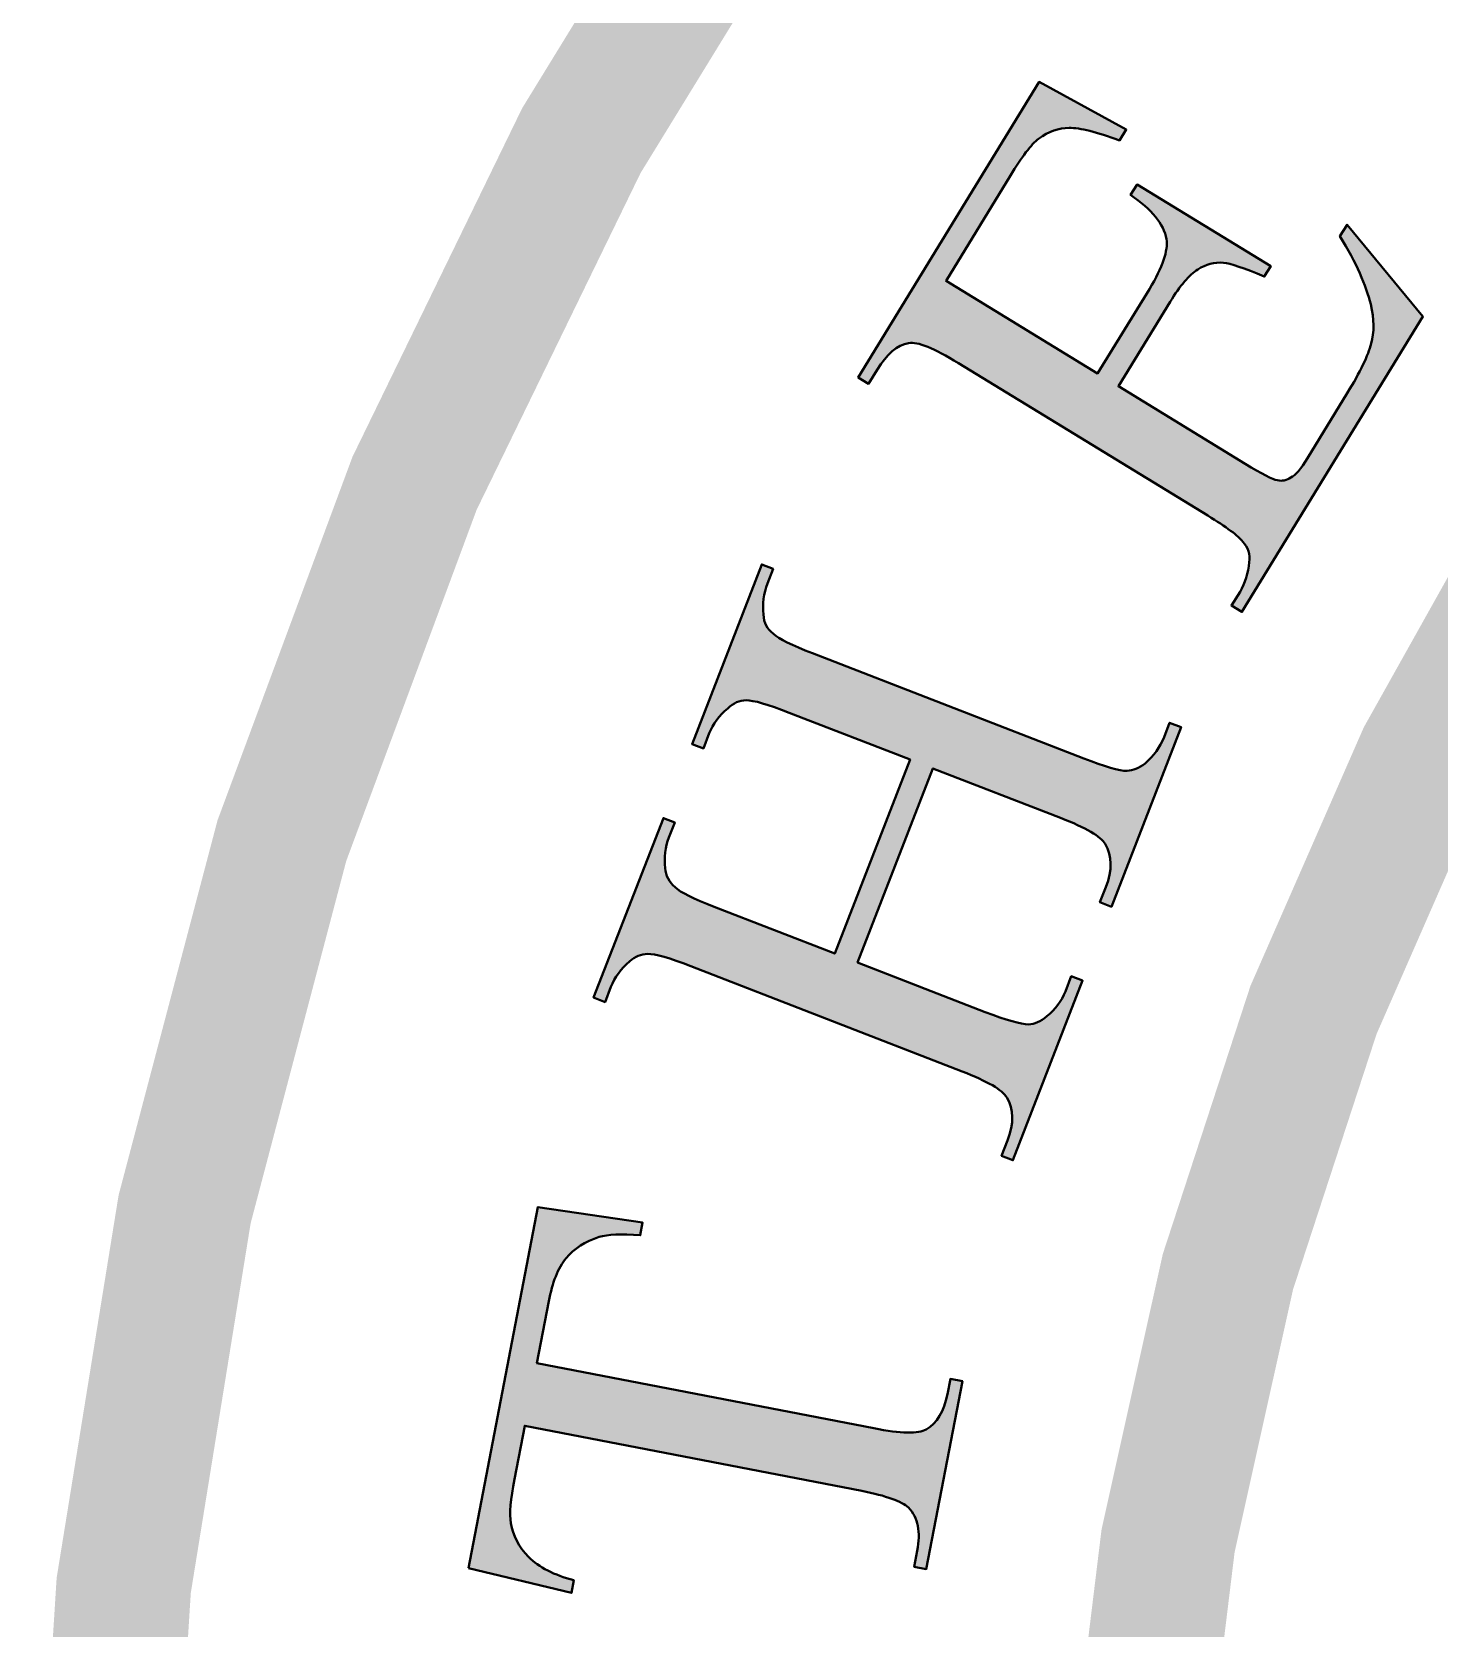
# Model space of a CAD drawing. Extents: x 144 to 1038, y -1303 to 267.
# Drawn here: x 197.245 to 200.136, y 163.429 to 166.709 of the extents above; entities that cross this region are included whole.
import ezdxf

# ---------------------------------------------------------------- set-up
doc = ezdxf.new("R2010")
doc.units = 0
doc.header["$LTSCALE"] = 100
doc.layers.get('0').update_dxf_attribs({"linetype": 'CONTINUOUS'})
doc.layers.add('L18', color=4, linetype='CONTINUOUS')

# ---------------------------------------------------------------- blocks, each defined once
blk = doc.blocks.new('Statelogo_bw')
at = {"layer": 'L18'}
h = blk.add_hatch(color=256, dxfattribs=at)
edge = h.paths.add_edge_path()
edge.add_spline(control_points=[(-531.0366, -47.0219), (-531.0366, -47.0219), (-530.8077, -47.077), (-530.8077, -47.077), (-530.8077, -47.077), (-530.8077, -47.077), (-530.8023, -47.0489), (-530.8023, -47.0489), (-530.8023, -47.0489), (-530.8461, -47.0373), (-530.8796, -47.0201), (-530.9028, -46.9971), (-530.9028, -46.9971), (-530.9246, -46.9745), (-530.9381, -46.9489), (-530.9421, -46.922), (-530.9421, -46.922), (-530.9458, -46.9013), (-530.9428, -46.8696), (-530.9339, -46.8238), (-530.9339, -46.8238), (-530.9339, -46.8238), (-530.9112, -46.7053), (-530.9112, -46.7053), (-530.9112, -46.7053), (-530.9112, -46.7053), (-530.1623, -46.8503), (-530.1623, -46.8503), (-530.1623, -46.8503), (-530.1075, -46.8609), (-530.0731, -46.8737), (-530.0588, -46.8872), (-530.0588, -46.8872), (-530.0371, -46.9098), (-530.0309, -46.9417), (-530.039, -46.9832), (-530.039, -46.9832), (-530.039, -46.9832), (-530.0457, -47.0187), (-530.0457, -47.0187), (-530.0457, -47.0187), (-530.0457, -47.0187), (-530.0191, -47.0239), (-530.0191, -47.0239), (-530.0191, -47.0239), (-530.0191, -47.0239), (-529.9388, -46.6064), (-529.9388, -46.6064), (-529.9388, -46.6064), (-529.9388, -46.6064), (-529.9654, -46.6012), (-529.9654, -46.6012), (-529.9654, -46.6012), (-529.9654, -46.6012), (-529.972, -46.6353), (-529.972, -46.6353), (-529.972, -46.6353), (-529.9794, -46.6738), (-529.9952, -46.6999), (-530.0193, -46.7136), (-530.0193, -46.7136), (-530.0366, -46.7241), (-530.0748, -46.7229), (-530.1355, -46.7111), (-530.1355, -46.7111), (-530.1355, -46.7111), (-530.8844, -46.5662), (-530.8844, -46.5662), (-530.8844, -46.5662), (-530.8844, -46.5662), (-530.8579, -46.4285), (-530.8579, -46.4285), (-530.8579, -46.4285), (-530.8499, -46.387), (-530.8378, -46.3556), (-530.8195, -46.333), (-530.8195, -46.333), (-530.8017, -46.3119), (-530.777, -46.2952), (-530.746, -46.2858), (-530.746, -46.2858), (-530.7266, -46.2804), (-530.697, -46.2784), (-530.6547, -46.282), (-530.6547, -46.282), (-530.6547, -46.282), (-530.6493, -46.2539), (-530.6493, -46.2539), (-530.6493, -46.2539), (-530.6493, -46.2539), (-530.8822, -46.2196), (-530.8822, -46.2196), (-530.8822, -46.2196), (-530.8822, -46.2196), (-531.0366, -47.0219), (-531.0366, -47.0219)], knot_values=[0, 0, 0, 0, 0.041667, 0.041667, 0.041667, 0.041667, 0.083333, 0.083333, 0.083333, 0.083333, 0.125, 0.125, 0.125, 0.125, 0.166667, 0.166667, 0.166667, 0.166667, 0.208333, 0.208333, 0.208333, 0.208333, 0.25, 0.25, 0.25, 0.25, 0.291667, 0.291667, 0.291667, 0.291667, 0.333333, 0.333333, 0.333333, 0.333333, 0.375, 0.375, 0.375, 0.375, 0.416667, 0.416667, 0.416667, 0.416667, 0.458333, 0.458333, 0.458333, 0.458333, 0.5, 0.5, 0.5, 0.5, 0.541667, 0.541667, 0.541667, 0.541667, 0.583333, 0.583333, 0.583333, 0.583333, 0.625, 0.625, 0.625, 0.625, 0.666667, 0.666667, 0.666667, 0.666667, 0.708333, 0.708333, 0.708333, 0.708333, 0.75, 0.75, 0.75, 0.75, 0.791667, 0.791667, 0.791667, 0.791667, 0.833333, 0.833333, 0.833333, 0.833333, 0.875, 0.875, 0.875, 0.875, 0.916667, 0.916667, 0.916667, 0.916667, 0.958333, 0.958333, 0.958333, 0.958333, 1, 1, 1, 1], degree=3, periodic=0)
edge = h.paths.add_edge_path()
edge.add_spline(control_points=[(-530.4907, -45.552), (-530.5356, -45.5346), (-530.5655, -45.5198), (-530.5773, -45.5087), (-530.5773, -45.5087), (-530.5906, -45.4971), (-530.5981, -45.4829), (-530.5996, -45.4661), (-530.5996, -45.4661), (-530.6018, -45.4426), (-530.5993, -45.4194), (-530.5911, -45.3983), (-530.5911, -45.3983), (-530.5911, -45.3983), (-530.578, -45.3646), (-530.578, -45.3646), (-530.578, -45.3646), (-530.578, -45.3646), (-530.6033, -45.3548), (-530.6033, -45.3548), (-530.6033, -45.3548), (-530.6033, -45.3548), (-530.7582, -45.7539), (-530.7582, -45.7539), (-530.7582, -45.7539), (-530.7582, -45.7539), (-530.7329, -45.7637), (-530.7329, -45.7637), (-530.7329, -45.7637), (-530.7329, -45.7637), (-530.7198, -45.73), (-530.7198, -45.73), (-530.7198, -45.73), (-530.7116, -45.7089), (-530.6978, -45.69), (-530.6784, -45.6733), (-530.6784, -45.6733), (-530.6659, -45.662), (-530.6528, -45.6573), (-530.638, -45.6566), (-530.638, -45.6566), (-530.6217, -45.6564), (-530.5897, -45.6656), (-530.5419, -45.6841), (-530.5419, -45.6841), (-530.5419, -45.6841), (-529.939, -45.9181), (-529.939, -45.9181), (-529.939, -45.9181), (-529.8828, -45.9398), (-529.8498, -45.9591), (-529.8401, -45.9758), (-529.8401, -45.9758), (-529.8242, -46.0014), (-529.8238, -46.0339), (-529.8386, -46.0718), (-529.8386, -46.0718), (-529.8386, -46.0718), (-529.8516, -46.1055), (-529.8516, -46.1055), (-529.8516, -46.1055), (-529.8516, -46.1055), (-529.8264, -46.1153), (-529.8264, -46.1153), (-529.8264, -46.1153), (-529.8264, -46.1153), (-529.6715, -45.7162), (-529.6715, -45.7162), (-529.6715, -45.7162), (-529.6715, -45.7162), (-529.6968, -45.7064), (-529.6968, -45.7064), (-529.6968, -45.7064), (-529.6968, -45.7064), (-529.7099, -45.7401), (-529.7099, -45.7401), (-529.7099, -45.7401), (-529.718, -45.7612), (-529.7318, -45.7801), (-529.7507, -45.7954), (-529.7507, -45.7954), (-529.7651, -45.8076), (-529.7782, -45.8122), (-529.7917, -45.8135), (-529.7917, -45.8135), (-529.8079, -45.8136), (-529.8413, -45.8039), (-529.8877, -45.7859), (-529.8877, -45.7859), (-529.8877, -45.7859), (-530.1716, -45.6758), (-530.1716, -45.6758), (-530.1716, -45.6758), (-530.1716, -45.6758), (-530.0042, -45.2444), (-530.0042, -45.2444), (-530.0042, -45.2444), (-530.0042, -45.2444), (-529.7203, -45.3544), (-529.7203, -45.3544), (-529.7203, -45.3544), (-529.6641, -45.3763), (-529.6311, -45.3955), (-529.6214, -45.4122), (-529.6214, -45.4122), (-529.606, -45.4392), (-529.6051, -45.4702), (-529.6198, -45.5082), (-529.6198, -45.5082), (-529.6198, -45.5082), (-529.633, -45.5419), (-529.633, -45.5419), (-529.633, -45.5419), (-529.633, -45.5419), (-529.6076, -45.5518), (-529.6076, -45.5518), (-529.6076, -45.5518), (-529.6076, -45.5518), (-529.4528, -45.1526), (-529.4528, -45.1526), (-529.4528, -45.1526), (-529.4528, -45.1526), (-529.4781, -45.1428), (-529.4781, -45.1428), (-529.4781, -45.1428), (-529.4781, -45.1428), (-529.4906, -45.1751), (-529.4906, -45.1751), (-529.4906, -45.1751), (-529.4994, -45.1976), (-529.5132, -45.2165), (-529.5326, -45.2332), (-529.5326, -45.2332), (-529.5465, -45.244), (-529.5596, -45.2486), (-529.573, -45.2499), (-529.573, -45.2499), (-529.5892, -45.2501), (-529.6227, -45.2403), (-529.669, -45.2223), (-529.669, -45.2223), (-529.669, -45.2223), (-530.272, -44.9885), (-530.272, -44.9885), (-530.272, -44.9885), (-530.317, -44.971), (-530.3468, -44.9562), (-530.3587, -44.9452), (-530.3587, -44.9452), (-530.3725, -44.9349), (-530.38, -44.9207), (-530.381, -44.9026), (-530.381, -44.9026), (-530.3832, -44.879), (-530.3807, -44.8558), (-530.3719, -44.8333), (-530.3719, -44.8333), (-530.3719, -44.8333), (-530.3593, -44.8009), (-530.3593, -44.8009), (-530.3593, -44.8009), (-530.3593, -44.8009), (-530.3847, -44.7912), (-530.3847, -44.7912), (-530.3847, -44.7912), (-530.3847, -44.7912), (-530.5395, -45.1903), (-530.5395, -45.1903), (-530.5395, -45.1903), (-530.5395, -45.1903), (-530.5142, -45.2001), (-530.5142, -45.2001), (-530.5142, -45.2001), (-530.5142, -45.2001), (-530.5011, -45.1664), (-530.5011, -45.1664), (-530.5011, -45.1664), (-530.4929, -45.1454), (-530.4791, -45.1264), (-530.4603, -45.1111), (-530.4603, -45.1111), (-530.4472, -45.0983), (-530.4341, -45.0938), (-530.4193, -45.093), (-530.4193, -45.093), (-530.4031, -45.0929), (-530.3711, -45.1021), (-530.3233, -45.1206), (-530.3233, -45.1206), (-530.3233, -45.1206), (-530.0548, -45.2247), (-530.0548, -45.2247), (-530.0548, -45.2247), (-530.0548, -45.2247), (-530.2222, -45.6562), (-530.2222, -45.6562), (-530.2222, -45.6562), (-530.2222, -45.6562), (-530.4907, -45.552), (-530.4907, -45.552)], knot_values=[0, 0, 0, 0, 0.02, 0.02, 0.02, 0.02, 0.04, 0.04, 0.04, 0.04, 0.06, 0.06, 0.06, 0.06, 0.08, 0.08, 0.08, 0.08, 0.1, 0.1, 0.1, 0.1, 0.12, 0.12, 0.12, 0.12, 0.14, 0.14, 0.14, 0.14, 0.16, 0.16, 0.16, 0.16, 0.18, 0.18, 0.18, 0.18, 0.2, 0.2, 0.2, 0.2, 0.22, 0.22, 0.22, 0.22, 0.24, 0.24, 0.24, 0.24, 0.26, 0.26, 0.26, 0.26, 0.28, 0.28, 0.28, 0.28, 0.3, 0.3, 0.3, 0.3, 0.32, 0.32, 0.32, 0.32, 0.34, 0.34, 0.34, 0.34, 0.36, 0.36, 0.36, 0.36, 0.38, 0.38, 0.38, 0.38, 0.4, 0.4, 0.4, 0.4, 0.42, 0.42, 0.42, 0.42, 0.44, 0.44, 0.44, 0.44, 0.46, 0.46, 0.46, 0.46, 0.48, 0.48, 0.48, 0.48, 0.5, 0.5, 0.5, 0.5, 0.52, 0.52, 0.52, 0.52, 0.54, 0.54, 0.54, 0.54, 0.56, 0.56, 0.56, 0.56, 0.58, 0.58, 0.58, 0.58, 0.6, 0.6, 0.6, 0.6, 0.62, 0.62, 0.62, 0.62, 0.64, 0.64, 0.64, 0.64, 0.66, 0.66, 0.66, 0.66, 0.68, 0.68, 0.68, 0.68, 0.7, 0.7, 0.7, 0.7, 0.72, 0.72, 0.72, 0.72, 0.74, 0.74, 0.74, 0.74, 0.76, 0.76, 0.76, 0.76, 0.78, 0.78, 0.78, 0.78, 0.8, 0.8, 0.8, 0.8, 0.82, 0.82, 0.82, 0.82, 0.84, 0.84, 0.84, 0.84, 0.86, 0.86, 0.86, 0.86, 0.88, 0.88, 0.88, 0.88, 0.9, 0.9, 0.9, 0.9, 0.92, 0.92, 0.92, 0.92, 0.94, 0.94, 0.94, 0.94, 0.96, 0.96, 0.96, 0.96, 0.98, 0.98, 0.98, 0.98, 1, 1, 1, 1], degree=3, periodic=0)
edge = h.paths.add_edge_path()
edge.add_spline(control_points=[(-529.8318, -43.9267), (-529.8066, -43.8856), (-529.786, -43.8576), (-529.7693, -43.8449), (-529.7693, -43.8449), (-529.7469, -43.8285), (-529.7246, -43.8209), (-529.7016, -43.8209), (-529.7016, -43.8209), (-529.6765, -43.8203), (-529.6401, -43.8302), (-529.5896, -43.8487), (-529.5896, -43.8487), (-529.5896, -43.8487), (-529.5746, -43.8243), (-529.5746, -43.8243), (-529.5746, -43.8243), (-529.5746, -43.8243), (-529.7679, -43.7185), (-529.7679, -43.7185), (-529.7679, -43.7185), (-529.7679, -43.7185), (-530.1703, -44.3754), (-530.1703, -44.3754), (-530.1703, -44.3754), (-530.1703, -44.3754), (-530.1471, -44.3896), (-530.1471, -44.3896), (-530.1471, -44.3896), (-530.1471, -44.3896), (-530.1282, -44.3587), (-530.1282, -44.3587), (-530.1282, -44.3587), (-530.107, -44.324), (-530.0835, -44.303), (-530.0581, -44.2991), (-530.0581, -44.2991), (-530.0382, -44.2954), (-530.0016, -44.3107), (-529.9475, -44.3437), (-529.9475, -44.3437), (-529.9475, -44.3437), (-529.3932, -44.6826), (-529.3932, -44.6826), (-529.3932, -44.6826), (-529.352, -44.7077), (-529.3253, -44.7276), (-529.3156, -44.7406), (-529.3156, -44.7406), (-529.3038, -44.7531), (-529.299, -44.7684), (-529.3012, -44.7864), (-529.3012, -44.7864), (-529.3033, -44.81), (-529.31, -44.8324), (-529.3217, -44.8517), (-529.3217, -44.8517), (-529.3217, -44.8517), (-529.3407, -44.8825), (-529.3407, -44.8825), (-529.3407, -44.8825), (-529.3407, -44.8825), (-529.3175, -44.8967), (-529.3175, -44.8967), (-529.3175, -44.8967), (-529.3175, -44.8967), (-528.9151, -44.2398), (-528.9151, -44.2398), (-528.9151, -44.2398), (-528.9151, -44.2398), (-529.0838, -44.036), (-529.0838, -44.036), (-529.0838, -44.036), (-529.0838, -44.036), (-529.0995, -44.0617), (-529.0995, -44.0617), (-529.0995, -44.0617), (-529.0633, -44.1209), (-529.0413, -44.1715), (-529.0313, -44.2129), (-529.0313, -44.2129), (-529.0233, -44.2461), (-529.0231, -44.2745), (-529.03, -44.3003), (-529.03, -44.3003), (-529.037, -44.3261), (-529.0544, -44.3632), (-529.0835, -44.4107), (-529.0835, -44.4107), (-529.0835, -44.4107), (-529.1717, -44.5547), (-529.1717, -44.5547), (-529.1717, -44.5547), (-529.1866, -44.5791), (-529.1987, -44.593), (-529.2086, -44.5976), (-529.2086, -44.5976), (-529.2179, -44.6042), (-529.2283, -44.6067), (-529.2389, -44.6038), (-529.2389, -44.6038), (-529.2489, -44.6029), (-529.2729, -44.5901), (-529.3102, -44.5672), (-529.3102, -44.5672), (-529.3102, -44.5672), (-529.5918, -44.395), (-529.5918, -44.395), (-529.5918, -44.395), (-529.5918, -44.395), (-529.4769, -44.2073), (-529.4769, -44.2073), (-529.4769, -44.2073), (-529.4549, -44.1713), (-529.4352, -44.148), (-529.4152, -44.1355), (-529.4152, -44.1355), (-529.3973, -44.1235), (-529.3786, -44.119), (-529.3584, -44.1207), (-529.3584, -44.1207), (-529.3429, -44.1214), (-529.3128, -44.1328), (-529.2677, -44.1515), (-529.2677, -44.1515), (-529.2677, -44.1515), (-529.2535, -44.1283), (-529.2535, -44.1283), (-529.2535, -44.1283), (-529.2535, -44.1283), (-529.5506, -43.9467), (-529.5506, -43.9467), (-529.5506, -43.9467), (-529.5506, -43.9467), (-529.5648, -43.9699), (-529.5648, -43.9699), (-529.5648, -43.9699), (-529.5175, -44.0023), (-529.4911, -44.0343), (-529.4852, -44.068), (-529.4852, -44.068), (-529.4813, -44.0933), (-529.4933, -44.1302), (-529.5232, -44.179), (-529.5232, -44.179), (-529.5232, -44.179), (-529.6382, -44.3667), (-529.6382, -44.3667), (-529.6382, -44.3667), (-529.6382, -44.3667), (-529.9751, -44.1608), (-529.9751, -44.1608), (-529.9751, -44.1608), (-529.9751, -44.1608), (-529.8318, -43.9267), (-529.8318, -43.9267)], knot_values=[0, 0, 0, 0, 0.025641, 0.025641, 0.025641, 0.025641, 0.051282, 0.051282, 0.051282, 0.051282, 0.076923, 0.076923, 0.076923, 0.076923, 0.102564, 0.102564, 0.102564, 0.102564, 0.128205, 0.128205, 0.128205, 0.128205, 0.153846, 0.153846, 0.153846, 0.153846, 0.179487, 0.179487, 0.179487, 0.179487, 0.205128, 0.205128, 0.205128, 0.205128, 0.230769, 0.230769, 0.230769, 0.230769, 0.25641, 0.25641, 0.25641, 0.25641, 0.282051, 0.282051, 0.282051, 0.282051, 0.307692, 0.307692, 0.307692, 0.307692, 0.333333, 0.333333, 0.333333, 0.333333, 0.358974, 0.358974, 0.358974, 0.358974, 0.384615, 0.384615, 0.384615, 0.384615, 0.410256, 0.410256, 0.410256, 0.410256, 0.435897, 0.435897, 0.435897, 0.435897, 0.461538, 0.461538, 0.461538, 0.461538, 0.487179, 0.487179, 0.487179, 0.487179, 0.512821, 0.512821, 0.512821, 0.512821, 0.538462, 0.538462, 0.538462, 0.538462, 0.564103, 0.564103, 0.564103, 0.564103, 0.589744, 0.589744, 0.589744, 0.589744, 0.615385, 0.615385, 0.615385, 0.615385, 0.641026, 0.641026, 0.641026, 0.641026, 0.666667, 0.666667, 0.666667, 0.666667, 0.692308, 0.692308, 0.692308, 0.692308, 0.717949, 0.717949, 0.717949, 0.717949, 0.74359, 0.74359, 0.74359, 0.74359, 0.769231, 0.769231, 0.769231, 0.769231, 0.794872, 0.794872, 0.794872, 0.794872, 0.820513, 0.820513, 0.820513, 0.820513, 0.846154, 0.846154, 0.846154, 0.846154, 0.871795, 0.871795, 0.871795, 0.871795, 0.897436, 0.897436, 0.897436, 0.897436, 0.923077, 0.923077, 0.923077, 0.923077, 0.948718, 0.948718, 0.948718, 0.948718, 0.974359, 0.974359, 0.974359, 0.974359, 1, 1, 1, 1], degree=3, periodic=0)
at = {"layer": 'L18', "const_width": 0.3}
for points in [[(-531.1029, -51.5711, 91.280282), (-531.2504, -51.2199, 0.010955)], [(-529.1227, -50.3693, 62.120319), (-529.2611, -49.9876, 0.016098)]]:
    blk.add_lwpolyline(points, format="xyb", close=True, dxfattribs=at)
at = {"layer": 'L18', "lineweight": 40}
for points, knots in [([(-529.8318, -43.9267), (-529.8066, -43.8856), (-529.786, -43.8576), (-529.7693, -43.8449), (-529.7693, -43.8449), (-529.7469, -43.8285), (-529.7246, -43.8209), (-529.7016, -43.8209), (-529.7016, -43.8209), (-529.6765, -43.8203), (-529.6401, -43.8302), (-529.5896, -43.8487), (-529.5896, -43.8487), (-529.5896, -43.8487), (-529.5746, -43.8243), (-529.5746, -43.8243), (-529.5746, -43.8243), (-529.5746, -43.8243), (-529.7679, -43.7185), (-529.7679, -43.7185), (-529.7679, -43.7185), (-529.7679, -43.7185), (-530.1703, -44.3754), (-530.1703, -44.3754), (-530.1703, -44.3754), (-530.1703, -44.3754), (-530.1471, -44.3896), (-530.1471, -44.3896), (-530.1471, -44.3896), (-530.1471, -44.3896), (-530.1282, -44.3587), (-530.1282, -44.3587), (-530.1282, -44.3587), (-530.107, -44.324), (-530.0835, -44.303), (-530.0581, -44.2991), (-530.0581, -44.2991), (-530.0382, -44.2954), (-530.0016, -44.3107), (-529.9475, -44.3437), (-529.9475, -44.3437), (-529.9475, -44.3437), (-529.3932, -44.6826), (-529.3932, -44.6826), (-529.3932, -44.6826), (-529.352, -44.7077), (-529.3253, -44.7276), (-529.3156, -44.7406), (-529.3156, -44.7406), (-529.3038, -44.7531), (-529.299, -44.7684), (-529.3012, -44.7864), (-529.3012, -44.7864), (-529.3033, -44.81), (-529.31, -44.8324), (-529.3217, -44.8517), (-529.3217, -44.8517), (-529.3217, -44.8517), (-529.3407, -44.8825), (-529.3407, -44.8825), (-529.3407, -44.8825), (-529.3407, -44.8825), (-529.3175, -44.8967), (-529.3175, -44.8967), (-529.3175, -44.8967), (-529.3175, -44.8967), (-528.9151, -44.2398), (-528.9151, -44.2398), (-528.9151, -44.2398), (-528.9151, -44.2398), (-529.0838, -44.036), (-529.0838, -44.036), (-529.0838, -44.036), (-529.0838, -44.036), (-529.0995, -44.0617), (-529.0995, -44.0617), (-529.0995, -44.0617), (-529.0633, -44.1209), (-529.0413, -44.1715), (-529.0313, -44.2129), (-529.0313, -44.2129), (-529.0233, -44.2461), (-529.0231, -44.2745), (-529.03, -44.3003), (-529.03, -44.3003), (-529.037, -44.3261), (-529.0544, -44.3632), (-529.0835, -44.4107), (-529.0835, -44.4107), (-529.0835, -44.4107), (-529.1717, -44.5547), (-529.1717, -44.5547), (-529.1717, -44.5547), (-529.1866, -44.5791), (-529.1987, -44.593), (-529.2086, -44.5976), (-529.2086, -44.5976), (-529.2179, -44.6042), (-529.2283, -44.6067), (-529.2389, -44.6038), (-529.2389, -44.6038), (-529.2489, -44.6029), (-529.2729, -44.5901), (-529.3102, -44.5672), (-529.3102, -44.5672), (-529.3102, -44.5672), (-529.5918, -44.395), (-529.5918, -44.395), (-529.5918, -44.395), (-529.5918, -44.395), (-529.4769, -44.2073), (-529.4769, -44.2073), (-529.4769, -44.2073), (-529.4549, -44.1713), (-529.4352, -44.148), (-529.4152, -44.1355), (-529.4152, -44.1355), (-529.3973, -44.1235), (-529.3786, -44.119), (-529.3584, -44.1207), (-529.3584, -44.1207), (-529.3429, -44.1214), (-529.3128, -44.1328), (-529.2677, -44.1515), (-529.2677, -44.1515), (-529.2677, -44.1515), (-529.2535, -44.1283), (-529.2535, -44.1283), (-529.2535, -44.1283), (-529.2535, -44.1283), (-529.5506, -43.9467), (-529.5506, -43.9467), (-529.5506, -43.9467), (-529.5506, -43.9467), (-529.5648, -43.9699), (-529.5648, -43.9699), (-529.5648, -43.9699), (-529.5175, -44.0023), (-529.4911, -44.0343), (-529.4852, -44.068), (-529.4852, -44.068), (-529.4813, -44.0933), (-529.4933, -44.1302), (-529.5232, -44.179), (-529.5232, -44.179), (-529.5232, -44.179), (-529.6382, -44.3667), (-529.6382, -44.3667), (-529.6382, -44.3667), (-529.6382, -44.3667), (-529.9751, -44.1608), (-529.9751, -44.1608), (-529.9751, -44.1608), (-529.9751, -44.1608), (-529.8318, -43.9267), (-529.8318, -43.9267)], [0, 0, 0, 0, 0.025641, 0.025641, 0.025641, 0.025641, 0.051282, 0.051282, 0.051282, 0.051282, 0.076923, 0.076923, 0.076923, 0.076923, 0.102564, 0.102564, 0.102564, 0.102564, 0.128205, 0.128205, 0.128205, 0.128205, 0.153846, 0.153846, 0.153846, 0.153846, 0.179487, 0.179487, 0.179487, 0.179487, 0.205128, 0.205128, 0.205128, 0.205128, 0.230769, 0.230769, 0.230769, 0.230769, 0.25641, 0.25641, 0.25641, 0.25641, 0.282051, 0.282051, 0.282051, 0.282051, 0.307692, 0.307692, 0.307692, 0.307692, 0.333333, 0.333333, 0.333333, 0.333333, 0.358974, 0.358974, 0.358974, 0.358974, 0.384615, 0.384615, 0.384615, 0.384615, 0.410256, 0.410256, 0.410256, 0.410256, 0.435897, 0.435897, 0.435897, 0.435897, 0.461538, 0.461538, 0.461538, 0.461538, 0.487179, 0.487179, 0.487179, 0.487179, 0.512821, 0.512821, 0.512821, 0.512821, 0.538462, 0.538462, 0.538462, 0.538462, 0.564103, 0.564103, 0.564103, 0.564103, 0.589744, 0.589744, 0.589744, 0.589744, 0.615385, 0.615385, 0.615385, 0.615385, 0.641026, 0.641026, 0.641026, 0.641026, 0.666667, 0.666667, 0.666667, 0.666667, 0.692308, 0.692308, 0.692308, 0.692308, 0.717949, 0.717949, 0.717949, 0.717949, 0.74359, 0.74359, 0.74359, 0.74359, 0.769231, 0.769231, 0.769231, 0.769231, 0.794872, 0.794872, 0.794872, 0.794872, 0.820513, 0.820513, 0.820513, 0.820513, 0.846154, 0.846154, 0.846154, 0.846154, 0.871795, 0.871795, 0.871795, 0.871795, 0.897436, 0.897436, 0.897436, 0.897436, 0.923077, 0.923077, 0.923077, 0.923077, 0.948718, 0.948718, 0.948718, 0.948718, 0.974359, 0.974359, 0.974359, 0.974359, 1, 1, 1, 1]), ([(-530.4907, -45.552), (-530.5356, -45.5346), (-530.5655, -45.5198), (-530.5773, -45.5087), (-530.5773, -45.5087), (-530.5906, -45.4971), (-530.5981, -45.4829), (-530.5996, -45.4661), (-530.5996, -45.4661), (-530.6018, -45.4426), (-530.5993, -45.4194), (-530.5911, -45.3983), (-530.5911, -45.3983), (-530.5911, -45.3983), (-530.578, -45.3646), (-530.578, -45.3646), (-530.578, -45.3646), (-530.578, -45.3646), (-530.6033, -45.3548), (-530.6033, -45.3548), (-530.6033, -45.3548), (-530.6033, -45.3548), (-530.7582, -45.7539), (-530.7582, -45.7539), (-530.7582, -45.7539), (-530.7582, -45.7539), (-530.7329, -45.7637), (-530.7329, -45.7637), (-530.7329, -45.7637), (-530.7329, -45.7637), (-530.7198, -45.73), (-530.7198, -45.73), (-530.7198, -45.73), (-530.7116, -45.7089), (-530.6978, -45.69), (-530.6784, -45.6733), (-530.6784, -45.6733), (-530.6659, -45.662), (-530.6528, -45.6573), (-530.638, -45.6566), (-530.638, -45.6566), (-530.6217, -45.6564), (-530.5897, -45.6656), (-530.5419, -45.6841), (-530.5419, -45.6841), (-530.5419, -45.6841), (-529.939, -45.9181), (-529.939, -45.9181), (-529.939, -45.9181), (-529.8828, -45.9398), (-529.8498, -45.9591), (-529.8401, -45.9758), (-529.8401, -45.9758), (-529.8242, -46.0014), (-529.8238, -46.0339), (-529.8386, -46.0718), (-529.8386, -46.0718), (-529.8386, -46.0718), (-529.8516, -46.1055), (-529.8516, -46.1055), (-529.8516, -46.1055), (-529.8516, -46.1055), (-529.8264, -46.1153), (-529.8264, -46.1153), (-529.8264, -46.1153), (-529.8264, -46.1153), (-529.6715, -45.7162), (-529.6715, -45.7162), (-529.6715, -45.7162), (-529.6715, -45.7162), (-529.6968, -45.7064), (-529.6968, -45.7064), (-529.6968, -45.7064), (-529.6968, -45.7064), (-529.7099, -45.7401), (-529.7099, -45.7401), (-529.7099, -45.7401), (-529.718, -45.7612), (-529.7318, -45.7801), (-529.7507, -45.7954), (-529.7507, -45.7954), (-529.7651, -45.8076), (-529.7782, -45.8122), (-529.7917, -45.8135), (-529.7917, -45.8135), (-529.8079, -45.8136), (-529.8413, -45.8039), (-529.8877, -45.7859), (-529.8877, -45.7859), (-529.8877, -45.7859), (-530.1716, -45.6758), (-530.1716, -45.6758), (-530.1716, -45.6758), (-530.1716, -45.6758), (-530.0042, -45.2444), (-530.0042, -45.2444), (-530.0042, -45.2444), (-530.0042, -45.2444), (-529.7203, -45.3544), (-529.7203, -45.3544), (-529.7203, -45.3544), (-529.6641, -45.3763), (-529.6311, -45.3955), (-529.6214, -45.4122), (-529.6214, -45.4122), (-529.606, -45.4392), (-529.6051, -45.4702), (-529.6198, -45.5082), (-529.6198, -45.5082), (-529.6198, -45.5082), (-529.633, -45.5419), (-529.633, -45.5419), (-529.633, -45.5419), (-529.633, -45.5419), (-529.6076, -45.5518), (-529.6076, -45.5518), (-529.6076, -45.5518), (-529.6076, -45.5518), (-529.4528, -45.1526), (-529.4528, -45.1526), (-529.4528, -45.1526), (-529.4528, -45.1526), (-529.4781, -45.1428), (-529.4781, -45.1428), (-529.4781, -45.1428), (-529.4781, -45.1428), (-529.4906, -45.1751), (-529.4906, -45.1751), (-529.4906, -45.1751), (-529.4994, -45.1976), (-529.5132, -45.2165), (-529.5326, -45.2332), (-529.5326, -45.2332), (-529.5465, -45.244), (-529.5596, -45.2486), (-529.573, -45.2499), (-529.573, -45.2499), (-529.5892, -45.2501), (-529.6227, -45.2403), (-529.669, -45.2223), (-529.669, -45.2223), (-529.669, -45.2223), (-530.272, -44.9885), (-530.272, -44.9885), (-530.272, -44.9885), (-530.317, -44.971), (-530.3468, -44.9562), (-530.3587, -44.9452), (-530.3587, -44.9452), (-530.3725, -44.9349), (-530.38, -44.9207), (-530.381, -44.9026), (-530.381, -44.9026), (-530.3832, -44.879), (-530.3807, -44.8558), (-530.3719, -44.8333), (-530.3719, -44.8333), (-530.3719, -44.8333), (-530.3593, -44.8009), (-530.3593, -44.8009), (-530.3593, -44.8009), (-530.3593, -44.8009), (-530.3847, -44.7912), (-530.3847, -44.7912), (-530.3847, -44.7912), (-530.3847, -44.7912), (-530.5395, -45.1903), (-530.5395, -45.1903), (-530.5395, -45.1903), (-530.5395, -45.1903), (-530.5142, -45.2001), (-530.5142, -45.2001), (-530.5142, -45.2001), (-530.5142, -45.2001), (-530.5011, -45.1664), (-530.5011, -45.1664), (-530.5011, -45.1664), (-530.4929, -45.1454), (-530.4791, -45.1264), (-530.4603, -45.1111), (-530.4603, -45.1111), (-530.4472, -45.0983), (-530.4341, -45.0938), (-530.4193, -45.093), (-530.4193, -45.093), (-530.4031, -45.0929), (-530.3711, -45.1021), (-530.3233, -45.1206), (-530.3233, -45.1206), (-530.3233, -45.1206), (-530.0548, -45.2247), (-530.0548, -45.2247), (-530.0548, -45.2247), (-530.0548, -45.2247), (-530.2222, -45.6562), (-530.2222, -45.6562), (-530.2222, -45.6562), (-530.2222, -45.6562), (-530.4907, -45.552), (-530.4907, -45.552)], [0, 0, 0, 0, 0.02, 0.02, 0.02, 0.02, 0.04, 0.04, 0.04, 0.04, 0.06, 0.06, 0.06, 0.06, 0.08, 0.08, 0.08, 0.08, 0.1, 0.1, 0.1, 0.1, 0.12, 0.12, 0.12, 0.12, 0.14, 0.14, 0.14, 0.14, 0.16, 0.16, 0.16, 0.16, 0.18, 0.18, 0.18, 0.18, 0.2, 0.2, 0.2, 0.2, 0.22, 0.22, 0.22, 0.22, 0.24, 0.24, 0.24, 0.24, 0.26, 0.26, 0.26, 0.26, 0.28, 0.28, 0.28, 0.28, 0.3, 0.3, 0.3, 0.3, 0.32, 0.32, 0.32, 0.32, 0.34, 0.34, 0.34, 0.34, 0.36, 0.36, 0.36, 0.36, 0.38, 0.38, 0.38, 0.38, 0.4, 0.4, 0.4, 0.4, 0.42, 0.42, 0.42, 0.42, 0.44, 0.44, 0.44, 0.44, 0.46, 0.46, 0.46, 0.46, 0.48, 0.48, 0.48, 0.48, 0.5, 0.5, 0.5, 0.5, 0.52, 0.52, 0.52, 0.52, 0.54, 0.54, 0.54, 0.54, 0.56, 0.56, 0.56, 0.56, 0.58, 0.58, 0.58, 0.58, 0.6, 0.6, 0.6, 0.6, 0.62, 0.62, 0.62, 0.62, 0.64, 0.64, 0.64, 0.64, 0.66, 0.66, 0.66, 0.66, 0.68, 0.68, 0.68, 0.68, 0.7, 0.7, 0.7, 0.7, 0.72, 0.72, 0.72, 0.72, 0.74, 0.74, 0.74, 0.74, 0.76, 0.76, 0.76, 0.76, 0.78, 0.78, 0.78, 0.78, 0.8, 0.8, 0.8, 0.8, 0.82, 0.82, 0.82, 0.82, 0.84, 0.84, 0.84, 0.84, 0.86, 0.86, 0.86, 0.86, 0.88, 0.88, 0.88, 0.88, 0.9, 0.9, 0.9, 0.9, 0.92, 0.92, 0.92, 0.92, 0.94, 0.94, 0.94, 0.94, 0.96, 0.96, 0.96, 0.96, 0.98, 0.98, 0.98, 0.98, 1, 1, 1, 1]), ([(-531.0366, -47.0219), (-531.0366, -47.0219), (-530.8077, -47.077), (-530.8077, -47.077), (-530.8077, -47.077), (-530.8077, -47.077), (-530.8023, -47.0489), (-530.8023, -47.0489), (-530.8023, -47.0489), (-530.8461, -47.0373), (-530.8796, -47.0201), (-530.9028, -46.9971), (-530.9028, -46.9971), (-530.9246, -46.9745), (-530.9381, -46.9489), (-530.9421, -46.922), (-530.9421, -46.922), (-530.9458, -46.9013), (-530.9428, -46.8696), (-530.9339, -46.8238), (-530.9339, -46.8238), (-530.9339, -46.8238), (-530.9112, -46.7053), (-530.9112, -46.7053), (-530.9112, -46.7053), (-530.9112, -46.7053), (-530.1623, -46.8503), (-530.1623, -46.8503), (-530.1623, -46.8503), (-530.1075, -46.8609), (-530.0731, -46.8737), (-530.0588, -46.8872), (-530.0588, -46.8872), (-530.0371, -46.9098), (-530.0309, -46.9417), (-530.039, -46.9832), (-530.039, -46.9832), (-530.039, -46.9832), (-530.0457, -47.0187), (-530.0457, -47.0187), (-530.0457, -47.0187), (-530.0457, -47.0187), (-530.0191, -47.0239), (-530.0191, -47.0239), (-530.0191, -47.0239), (-530.0191, -47.0239), (-529.9388, -46.6064), (-529.9388, -46.6064), (-529.9388, -46.6064), (-529.9388, -46.6064), (-529.9654, -46.6012), (-529.9654, -46.6012), (-529.9654, -46.6012), (-529.9654, -46.6012), (-529.972, -46.6353), (-529.972, -46.6353), (-529.972, -46.6353), (-529.9794, -46.6738), (-529.9952, -46.6999), (-530.0193, -46.7136), (-530.0193, -46.7136), (-530.0366, -46.7241), (-530.0748, -46.7229), (-530.1355, -46.7111), (-530.1355, -46.7111), (-530.1355, -46.7111), (-530.8844, -46.5662), (-530.8844, -46.5662), (-530.8844, -46.5662), (-530.8844, -46.5662), (-530.8579, -46.4285), (-530.8579, -46.4285), (-530.8579, -46.4285), (-530.8499, -46.387), (-530.8378, -46.3556), (-530.8195, -46.333), (-530.8195, -46.333), (-530.8017, -46.3119), (-530.777, -46.2952), (-530.746, -46.2858), (-530.746, -46.2858), (-530.7266, -46.2804), (-530.697, -46.2784), (-530.6547, -46.282), (-530.6547, -46.282), (-530.6547, -46.282), (-530.6493, -46.2539), (-530.6493, -46.2539), (-530.6493, -46.2539), (-530.6493, -46.2539), (-530.8822, -46.2196), (-530.8822, -46.2196), (-530.8822, -46.2196), (-530.8822, -46.2196), (-531.0366, -47.0219), (-531.0366, -47.0219)], [0, 0, 0, 0, 0.041667, 0.041667, 0.041667, 0.041667, 0.083333, 0.083333, 0.083333, 0.083333, 0.125, 0.125, 0.125, 0.125, 0.166667, 0.166667, 0.166667, 0.166667, 0.208333, 0.208333, 0.208333, 0.208333, 0.25, 0.25, 0.25, 0.25, 0.291667, 0.291667, 0.291667, 0.291667, 0.333333, 0.333333, 0.333333, 0.333333, 0.375, 0.375, 0.375, 0.375, 0.416667, 0.416667, 0.416667, 0.416667, 0.458333, 0.458333, 0.458333, 0.458333, 0.5, 0.5, 0.5, 0.5, 0.541667, 0.541667, 0.541667, 0.541667, 0.583333, 0.583333, 0.583333, 0.583333, 0.625, 0.625, 0.625, 0.625, 0.666667, 0.666667, 0.666667, 0.666667, 0.708333, 0.708333, 0.708333, 0.708333, 0.75, 0.75, 0.75, 0.75, 0.791667, 0.791667, 0.791667, 0.791667, 0.833333, 0.833333, 0.833333, 0.833333, 0.875, 0.875, 0.875, 0.875, 0.916667, 0.916667, 0.916667, 0.916667, 0.958333, 0.958333, 0.958333, 0.958333, 1, 1, 1, 1])]:
    blk.add_open_spline(points, degree=3, knots=knots, dxfattribs=at)

msp = doc.modelspace()

# ---------------------------------------------------------------- block references
at = {"color": 252, "xscale": 0.9246558021744917, "yscale": 0.9246558021744917, "zscale": 0.924655802174492}
msp.add_blockref('Statelogo_bw', (689.1678, 207.0309), dxfattribs=at)

doc.saveas('drawing.dxf')
